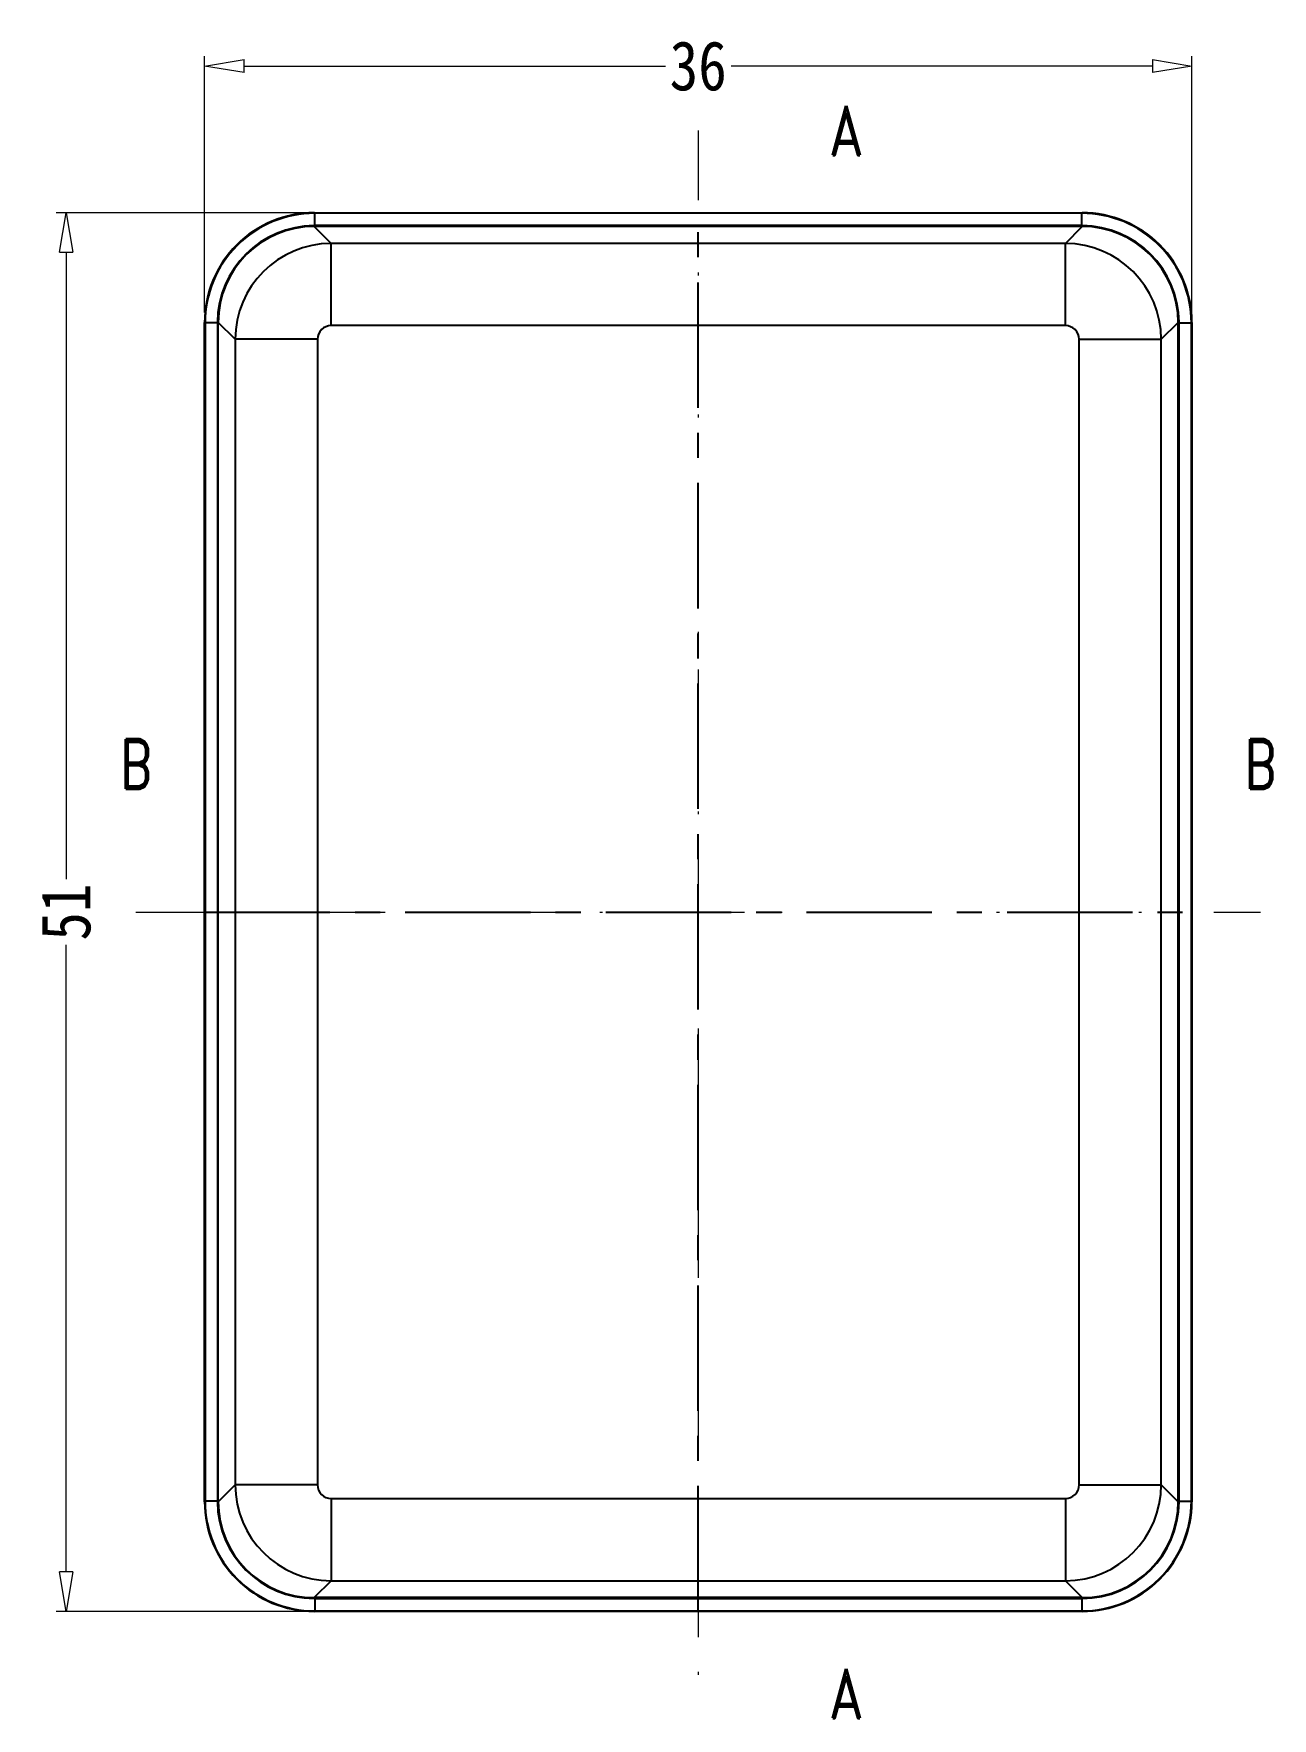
# Model space of a CAD drawing. Header units: millimetres. Extents: x 782 to 1788, y -2780 to -1928.
# Drawn here: x 813.1 to 858.3, y -2728.9 to -2667.5 of the extents above; entities that cross this region are included whole.
import ezdxf
from ezdxf.enums import TextEntityAlignment as Align

# ---------------------------------------------------------------- set-up
doc = ezdxf.new("R2010")
doc.units = ezdxf.units.MM
doc.linetypes.add('CENTER', pattern=[50.8, 31.75, -6.35, 6.35, -6.35])
doc.linetypes.add('DIVIDE', pattern=[31.75, 12.7, -6.35, 0, -6.35, 0, -6.35])
doc.layers.add('dim', color=3, linetype='Continuous', lineweight=9)
doc.layers.add('hatch', color=56, linetype='Continuous', lineweight=9)
doc.styles.add('FFS', font='SIMFANG.TTF', dxfattribs={"width": 0.85})
doc.styles.add('LongTou', font='romand.shx', dxfattribs={"width": 0.8, "bigfont": 'whgdtxt.shx'})
doc.dimstyles.new('YanXiu', dxfattribs={"dimtxt": 2.5, "dimasz": 2.2, "dimexe": 1, "dimexo": 0.6, "dimgap": 0.66, "dimtad": 0, "dimzin": 9, "dimdsep": 46, "dimtxsty": 'FFS', "dimblk": 'CLOSEDBLANK', "dimcen": 0, "dimclrd": 256, "dimclre": 131, "dimclrt": 42, "dimazin": 0, "dimtfac": 1, "dimtofl": 0, "dimtmove": 0, "dimatfit": 3, "dimldrblk": 'CLOSEDBLANK', "dimfxl": 1, "dimlwd": 5, "dimlwe": 5, "dimarcsym": 0})

# ---------------------------------------------------------------- blocks, each defined once
blk = doc.blocks.new('_ClosedBlank')
at = {"color": 0, "linetype": 'ByBlock', "lineweight": -2}
for p, q in [((-1, 0.167), (0, 0)), ((-1, 0.167), (-1, -0.167)), ((0, 0), (-1, -0.167))]:
    blk.add_line(p, q, dxfattribs=at)
blk = doc.blocks.new('*D79')
at = {"layer": 'Defpoints', "color": 0}
for p in [(823.342, -2674.005, 0), (814.293, -2725.005), (823.342, -2725.005, 0)]:
    blk.add_point(p, dxfattribs=at)
at = {"layer": 'dim', "color": 131, "lineweight": 5}
for p, q in [((822.982, -2674.005), (813.933, -2674.005)), ((822.982, -2725.005), (813.933, -2725.005))]:
    blk.add_line(p, q, dxfattribs=at)
at = {"layer": 'dim', "lineweight": 5}
for p, q in [((814.293, -2675.445), (814.293, -2698.305)), ((814.293, -2723.565), (814.293, -2700.704))]:
    blk.add_line(p, q, dxfattribs=at)
at = {"layer": 'dim', "lineweight": 5, "xscale": 1.44, "yscale": 1.44, "zscale": 1.44}
for p, rotation in [((814.293, -2674.005), 90), ((814.293, -2725.005), 270)]:
    blk.add_blockref('_ClosedBlank', p, dxfattribs=dict(at, rotation=rotation))
at = {"layer": 'dim', "color": 42, "insert": (814.293, -2699.505), "char_height": 1.8, "attachment_point": 5, "rotation": 90, "style": 'FFS'}
blk.add_mtext('51', dxfattribs=at)
blk = doc.blocks.new('*D86')
at = {"layer": 'Defpoints', "color": 0}
for p in [(855.342, -2668.654), (819.342, -2678.005, 0), (855.342, -2678.005, 0)]:
    blk.add_point(p, dxfattribs=at)
at = {"layer": 'dim', "color": 131, "lineweight": 5}
for p, q in [((819.342, -2677.645), (819.342, -2668.295)), ((855.342, -2677.645), (855.342, -2668.295))]:
    blk.add_line(p, q, dxfattribs=at)
at = {"layer": 'dim', "lineweight": 5}
for p, q in [((820.782, -2668.654), (836.143, -2668.654)), ((853.902, -2668.654), (838.541, -2668.654))]:
    blk.add_line(p, q, dxfattribs=at)
at = {"layer": 'dim', "lineweight": 5, "xscale": 1.44, "yscale": 1.44, "zscale": 1.44, "rotation": 180}
blk.add_blockref('_ClosedBlank', (819.342, -2668.654), dxfattribs=at)
at = {"layer": 'dim', "lineweight": 5, "xscale": 1.44, "yscale": 1.44, "zscale": 1.44}
blk.add_blockref('_ClosedBlank', (855.342, -2668.654), dxfattribs=at)
at = {"layer": 'dim', "color": 42, "insert": (837.342, -2668.654), "char_height": 1.8, "attachment_point": 5, "style": 'FFS'}
blk.add_mtext('36', dxfattribs=at)

msp = doc.modelspace()

# ---------------------------------------------------------------- linework, layer by layer
at = {"color": 7, "linetype": 'Continuous'}
for p, q in [((823.342, -2674.005, 0), (851.342, -2674.005, 0)), ((823.36, -2674.023, 0), (823.342, -2674.005, 0)), ((851.324, -2674.023, 0), (823.36, -2674.023, 0)), ((823.36, -2674.472, 0), (823.36, -2674.023, 0)), ((851.342, -2674.005, 0), (851.324, -2674.023, 0)), ((851.324, -2674.472, 0), (851.324, -2674.023, 0)), ((851.345, -2674.505, 0), (823.339, -2674.505, 0)), ((823.956, -2675.122, 0), (823.339, -2674.505, 0)), ((851.324, -2674.472, 0), (823.36, -2674.472, 0)), ((850.728, -2675.122, 0), (851.345, -2674.505, 0)), ((850.728, -2675.122, 0), (823.956, -2675.122, 0)), ((823.956, -2678.119, 0), (823.956, -2675.122, 0)), ((850.728, -2678.119, 0), (850.728, -2675.122, 0)), ((819.342, -2721.005, 0), (819.342, -2678.005, 0)), ((819.36, -2678.022, 0), (819.342, -2678.005, 0)), ((819.81, -2678.022, 0), (819.36, -2678.022, 0)), ((819.36, -2678.022, 0), (819.36, -2720.987, 0)), ((819.81, -2678.022, 0), (819.81, -2720.987, 0)), ((819.842, -2721.008, 0), (819.842, -2678.001, 0)), ((820.459, -2678.618, 0), (819.842, -2678.001, 0)), ((850.728, -2678.119, 0), (823.956, -2678.119, 0)), ((854.225, -2678.618, 0), (854.842, -2678.001, 0)), ((854.842, -2721.008, 0), (854.842, -2678.001, 0)), ((854.874, -2678.022, 0), (855.324, -2678.022, 0)), ((854.874, -2720.987, 0), (854.874, -2678.022, 0)), ((855.342, -2678.005, 0), (855.324, -2678.022, 0)), ((855.324, -2720.987, 0), (855.324, -2678.022, 0)), ((855.342, -2678.004, 0), (855.342, -2721.005, 0)), ((823.456, -2678.618, 0), (820.459, -2678.618, 0)), ((820.459, -2678.618, 0), (820.459, -2720.391, 0)), ((823.456, -2678.618, 0), (823.456, -2720.391, 0)), ((851.228, -2678.618, 0), (854.225, -2678.618, 0)), ((851.228, -2720.391, 0), (851.228, -2678.618, 0)), ((854.225, -2720.391, 0), (854.225, -2678.618, 0)), ((820.459, -2720.391, 0), (819.842, -2721.008, 0)), ((823.456, -2720.391, 0), (820.459, -2720.391, 0)), ((851.228, -2720.391, 0), (854.225, -2720.391, 0)), ((854.225, -2720.391, 0), (854.842, -2721.008, 0)), ((819.342, -2721.005, 0), (819.36, -2720.987, 0)), ((819.81, -2720.987, 0), (819.36, -2720.987, 0)), ((823.956, -2720.891, 0), (823.956, -2723.888, 0)), ((823.956, -2720.891, 0), (850.728, -2720.891, 0)), ((850.728, -2720.891, 0), (850.728, -2723.888, 0)), ((854.874, -2720.987, 0), (855.324, -2720.987, 0)), ((855.324, -2720.987, 0), (855.342, -2721.005, 0)), ((823.956, -2723.888, 0), (823.339, -2724.505, 0)), ((823.956, -2723.888, 0), (850.728, -2723.888, 0)), ((850.728, -2723.888, 0), (851.345, -2724.505, 0)), ((851.345, -2724.505, 0), (823.339, -2724.505, 0)), ((823.342, -2725.005, 0), (823.36, -2724.987, 0)), ((851.342, -2725.005, 0), (823.342, -2725.005, 0)), ((823.36, -2724.537, 0), (823.36, -2724.987, 0)), ((823.36, -2724.537, 0), (851.324, -2724.537, 0)), ((823.36, -2724.987, 0), (851.324, -2724.987, 0)), ((851.324, -2724.537, 0), (851.324, -2724.987, 0)), ((851.324, -2724.987, 0), (851.342, -2725.005, 0))]:
    msp.add_line(p, q, dxfattribs=at)
at = {"color": 1, "linetype": 'CENTER', "ltscale": 0.144}
for p, q in [((837.342, -2725.005), (837.342, -2674.005)), ((819.342, -2699.505), (855.342, -2699.505))]:
    msp.add_line(p, q, dxfattribs=at)
at = {"color": 7, "linetype": 'Continuous'}
for centre, radius, start, end in [((823.342, -2678.004, 0), 4, 89.99987, 180.0034), ((823.36, -2678.022, 0), 4, 89.9998, 180.0002), ((851.324, -2678.022, 0), 4, 359.99804, 90.0002), ((851.342, -2678.004, 0), 4, 359.99658, 90.00013), ((823.36, -2678.022, 0), 3.55, 90.3777, 179.62262), ((823.36, -2678.015, 0), 3.543, 90.00332, 90.38272), ((851.324, -2678.015, 0), 3.543, 89.6173, 89.99669), ((851.324, -2678.022, 0), 3.55, 0.3774, 89.62228), ((823.962, -2678.625, 0), 3.503, 90.10535, 179.89423), ((850.722, -2678.625, 0), 3.503, 0.10535, 89.89423), ((823.354, -2678.023, 0), 3.544, 179.61738, 179.99632), ((823.956, -2678.618, 0), 0.499, 89.97829, 180.02171), ((850.729, -2678.618, 0), 0.499, 359.97829, 90.02171), ((851.331, -2678.023, 0), 3.544, 0.00365, 0.38259), ((823.962, -2720.384, 0), 3.503, 180.10535, 269.89423), ((823.956, -2720.391, 0), 0.499, 179.97829, 270.02171), ((850.729, -2720.391, 0), 0.499, 269.97829, 0.02171), ((850.722, -2720.384, 0), 3.503, 270.10535, 359.89423), ((823.342, -2721.005, 0), 4, 179.99658, 270.00013), ((823.36, -2720.987, 0), 4, 179.99804, 270.0002), ((823.354, -2720.987, 0), 3.544, 180.00365, 180.38259), ((823.36, -2720.987, 0), 3.55, 180.3774, 269.62228), ((851.324, -2720.987, 0), 4, 269.9998, 0.0002), ((851.342, -2721.005, 0), 4, 269.99987, 0.0034), ((851.324, -2720.987, 0), 3.55, 270.3777, 359.62262), ((851.331, -2720.987, 0), 3.544, 359.61738, 359.99632), ((823.36, -2720.994, 0), 3.543, 269.6173, 269.99669), ((851.324, -2720.994, 0), 3.543, 270.00332, 270.38272)]:
    msp.add_arc(centre, radius, start, end, dxfattribs=at)
for centre, major_axis, start_param, end_param in [((823.345, -2678.008, 0), (-2.48, 2.48), -0.784447, 0.784447), ((851.339, -2678.008, 0), (2.48, 2.48), -0.784447, 0.784447), ((823.345, -2721.001, 0), (2.48, 2.48), 2.357146, 3.926039), ((851.339, -2721.001, 0), (-2.48, 2.48), -3.926039, -2.357146)]:
    msp.add_ellipse(centre, major_axis=major_axis, ratio=0.998099, start_param=start_param, end_param=end_param, dxfattribs=at)
at = {"layer": 'hatch', "color": 2, "linetype": 'DIVIDE', "ltscale": 0.2}
for p, q in [((837.342, -2671.005, 0), (837.342, -2728.005, 0)), ((816.842, -2699.505, 0), (857.842, -2699.505, 0))]:
    msp.add_line(p, q, dxfattribs=at)
at = {"layer": 'hatch', "color": 2, "elevation": 0}
for points in [[(837.342, -2671.005, 0, 0, 0), (839.142, -2671.005, 0.54, 0, 0), (840.942, -2671.005, 0, 0, 0)], [(816.842, -2699.505, 0, 0, 0), (816.842, -2697.705, 0.54, 0, 0), (816.842, -2695.905, 0, 0, 0)], [(857.842, -2699.505, 0, 0, 0), (857.842, -2697.705, 0.54, 0, 0), (857.842, -2695.905, 0, 0, 0)], [(837.342, -2728.005, 0, 0, 0), (839.142, -2728.005, 0.54, 0, 0), (840.942, -2728.005, 0, 0, 0)]]:
    msp.add_lwpolyline(points, format="xyseb", dxfattribs=at)

# ---------------------------------------------------------------- texts
at = {"layer": 'hatch', "color": 6, "style": 'LongTou', "width": 0.8}
for s, p in [('A', (842.742, -2671.005, 0)), ('B', (816.842, -2694.105, 0)), ('B', (857.842, -2694.105, 0)), ('A', (842.742, -2728.005, 0))]:
    msp.add_text(s, height=1.8, dxfattribs=at).set_placement(p, align=Align.MIDDLE)

# ---------------------------------------------------------------- dimensions: what is measured, and where the dimension line sits
at = {"layer": 'dim'}
dim = msp.add_linear_dim(base=(855.342, -2668.654, 0), p1=(819.342, -2678.005, 0), p2=(855.342, -2678.005, 0), dimstyle='YanXiu', override={"dimtxt": 1.8, "dimasz": 1.44, "dimexe": 0.35982, "dimexo": 0.35982, "dimgap": 0.35982, "dimzin": 8}, dxfattribs=at)
dim.commit()
dim.dimension.update_dxf_attribs({"geometry": '*D86', "text_midpoint": (837.342, -2668.654, 0)})
dim = msp.add_linear_dim(base=(814.293, -2725.005, 0), p1=(823.342, -2674.005, 0), p2=(823.342, -2725.005, 0), angle=90, dimstyle='YanXiu', override={"dimtxt": 1.8, "dimasz": 1.44, "dimexe": 0.35982, "dimexo": 0.35982, "dimgap": 0.35982, "dimzin": 8}, dxfattribs=at)
dim.commit()
dim.dimension.update_dxf_attribs({"geometry": '*D79', "text_midpoint": (814.293, -2699.505, 0)})

doc.saveas('drawing.dxf')
